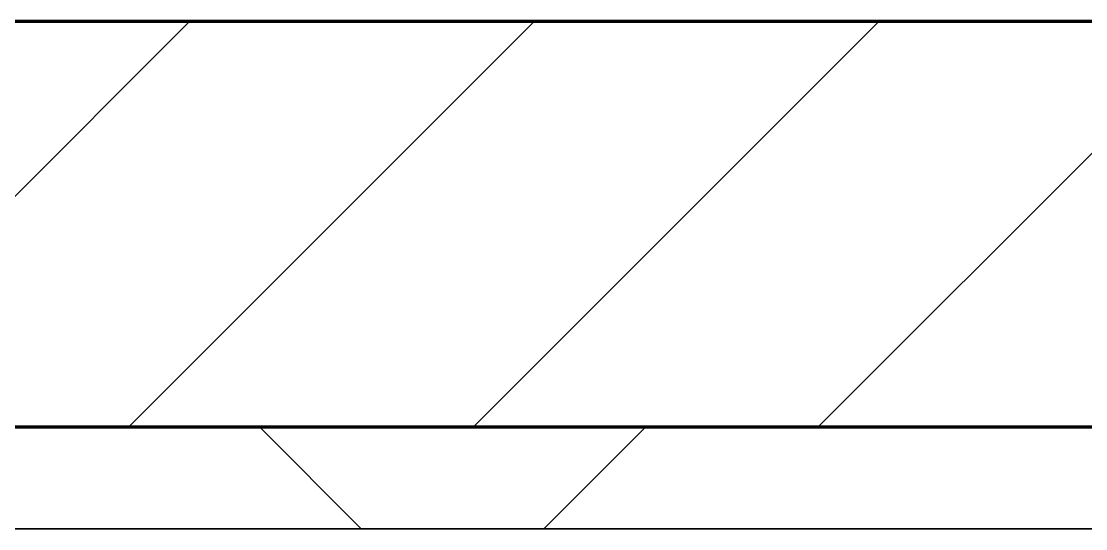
# Model space of a CAD drawing. Header units: millimetres. Extents: x -794326 to -715748, y -17796 to 22353.
# Drawn here: x -777676 to -777152, y 7894 to 8144 of the extents above; entities that cross this region are included whole.
import ezdxf

# ---------------------------------------------------------------- set-up
doc = ezdxf.new("R2010")
doc.units = ezdxf.units.MM
for name, color, linetype, lineweight in [('A-GLAZ-CURT', 2, 'Continuous', 9), ('A-WALL', 5, 'Continuous', 35), ('A-WALL-FNSH', 2, 'Continuous', 35), ('A-WALL-PATT', 1, 'Continuous', 35)]:
    doc.layers.add(name, color=color, linetype=linetype, lineweight=lineweight)

# ---------------------------------------------------------------- blocks, each defined once
blk = doc.blocks.new('PPLS-PP19_Custom Tile Pattern - Custom Tile Pattern-V65-4282-01 ENLARGED LOWER PLATFORM LEVEL - REFLECTED CEILING PLAN - SHEET 3')
at = {"layer": 'A-GLAZ-CURT'}
for p, q in [((-300, 0), (300, 0)), ((300, 0), (-300, 0)), ((195.99, 0), (213.31, 0)), ((213.31, 0), (195.99, 0)), ((230.06, 0), (300, 0)), ((-300, -50), (300, -50)), ((300, -50), (-300, -50))]:
    blk.add_line(p, q, dxfattribs=at)
for points, knots in [([(76.63, 0), (74.8, 0), (67.65, 0), (53.52, 0), (37, 0), (24.07, 0), (12.82, 0), (-2.9, 0), (-20.62, 0), (-32.81, 0), (-44.85, 0), (-51.43, 0), (-51.79, 0)], [-3095.572228, -3095.572228, -3095.572228, -3095.572228, -2950.589685, -2634.532728, -2313.748533, -2106.613311, -1925.670641, -1617.263037, -1290.787923, -1039.307308, -819.71621, -644.910881, -644.910881, -644.910881, -644.910881]), ([(-30.52, 0), (-27.11, 0), (-17.83, 0), (5.99, 0), (22.06, 0), (37.44, 0), (45.92, 0), (57.76, 0), (64.47, 0), (72.74, 0), (75.22, 0), (76.03, 0), (76.21, 0)], [-2323.618664, -2323.618664, -2323.618664, -2323.618664, -2142.497158, -1716.209403, -1206.526904, -1089.329421, -901.315459, -753.071572, -495.328968, -421.953223, -334.951786, -290.452333, -290.452333, -290.452333, -290.452333]), ([(103.09, 0), (101.08, 0), (86.31, 0), (63.34, 0), (35.84, 0), (12, 0), (3.08, 0), (-1.67, 0), (-2.25, 0)], [-375.435014, -375.435014, -375.435014, -375.435014, -369.147452, -330.153101, -307.516438, -285.83788, -246.234814, -234.646884, -234.646884, -234.646884, -234.646884]), ([(114.39, 0), (114.2, 0), (112.08, 0), (105.42, 0), (92.38, 0), (85.59, 0), (74.4, 0), (62.26, 0), (51.85, 0), (43.81, 0), (29.53, 0), (20.67, 0), (18.85, 0), (18.16, 0)], [-8148.58938, -8148.58938, -8148.58938, -8148.58938, -8105.191388, -7723.759874, -7531.75727, -7135.649961, -6924.452779, -6738.82075, -6548.303034, -6314.283804, -6135.05769, -5972.647715, -5832.674503, -5832.674503, -5832.674503, -5832.674503]), ([(29.64, 0), (29.72, 0), (31.28, 0), (38.07, 0), (53.39, 0), (71.67, 0), (84.83, 0), (86.01, 0), (92.51, 0), (94.33, 0)], [-4897.686376, -4897.686376, -4897.686376, -4897.686376, -4887.603822, -4705.298446, -4353.683244, -3960.84581, -3759.045785, -3336.541051, -2783.776468, -2783.776468, -2783.776468, -2783.776468]), ([(29.66, 0), (30.66, 0), (34.87, 0), (48.37, 0), (70.4, 0), (88.31, 0), (97.58, 0)], [-142.882365, -142.882365, -142.882365, -142.882365, -135.792042, -118.513713, -97.899267, -68.423613, -68.423613, -68.423613, -68.423613]), ([(29.69, 0), (33.7, 0), (51.62, 0), (74.81, 0), (93.34, 0), (97.57, 0)], [-403.1099, -403.1099, -403.1099, -403.1099, -390.253598, -346.313304, -333.254734, -333.254734, -333.254734, -333.254734]), ([(29.77, 0), (36.05, 0), (51.59, 0), (70.92, 0), (82.12, 0), (83.66, 0)], [-4901.322694, -4901.322694, -4901.322694, -4901.322694, -4573.028122, -4094.177415, -3869.465285, -3869.465285, -3869.465285, -3869.465285]), ([(70.61, 0), (66.16, 0), (55.8, 0), (41.56, 0), (34.48, 0), (30.82, 0)], [-4647.237329, -4647.237329, -4647.237329, -4647.237329, -4326.416877, -4098.545751, -3872.697774, -3872.697774, -3872.697774, -3872.697774]), ([(136.44, 0), (121.66, 0), (86.93, 0), (51.16, 0), (31.18, 0)], [-106.750556, -106.750556, -106.750556, -106.750556, -59.610984, 0, 0, 0, 0]), ([(168.37, 0), (167.68, 0), (162.47, 0), (147.02, 0), (109.77, 0), (76.86, 0), (57.82, 0), (46.51, 0), (41.18, 0), (36.02, 0), (35.54, 0), (35.54, 0)], [-543.375029, -543.375029, -543.375029, -543.375029, -530.793311, -458.593899, -401.860199, -357.622665, -341.267687, -334.000314, -326.15566, -319.318397, -317.489778, -317.489778, -317.489778, -317.489778]), ([(36.29, 0), (37.77, 0), (48.82, 0), (64.79, 0), (83.02, 0), (94.41, 0), (96.49, 0)], [-314.598523, -314.598523, -314.598523, -314.598523, -305.899624, -287.17622, -249.500363, -240.79965, -240.79965, -240.79965, -240.79965]), ([(76.22, 0), (75.58, 0), (73.64, 0), (71.05, 0), (70.61, 0)], [-193.634889, -193.634889, -193.634889, -193.634889, -31.537676, 0, 0, 0, 0]), ([(94.4, 0), (94.4, 0), (94.6, 0), (95.82, 0), (96.7, 0)], [-2348.345796, -2348.345796, -2348.345796, -2348.345796, -2310.419338, -2253.533331, -2253.533331, -2253.533331, -2253.533331]), ([(97.47, 0), (97.53, 0), (100.64, 0), (108.97, 0), (120.79, 0), (139.94, 0), (163.31, 0), (185.23, 0), (193.62, 0), (194.69, 0), (194.79, 0)], [-2237.634301, -2237.634301, -2237.634301, -2237.634301, -2233.599744, -2052.234781, -1843.028543, -1530.39897, -1095.004608, -529.74427, -295.064701, -265.121568, -265.121568, -265.121568, -265.121568]), ([(97.6, 0), (108.08, 0), (125.29, 0), (132.42, 0), (134.6, 0)], [-239.23856, -239.23856, -239.23856, -239.23856, -194.761443, -152.241002, -152.241002, -152.241002, -152.241002]), ([(97.61, 0), (111.16, 0), (124.77, 0), (138.28, 0), (138.53, 0)], [-333.215778, -333.215778, -333.215778, -333.215778, -291.370682, -290.5735, -290.5735, -290.5735, -290.5735]), ([(98.07, 0), (99.37, 0), (108.21, 0), (116.36, 0), (128.63, 0), (128.95, 0)], [-67.897822, -67.897822, -67.897822, -67.897822, -63.759246, -39.050993, -35.895543, -35.895543, -35.895543, -35.895543]), ([(129.02, 0), (129.02, 0), (124.41, 0), (122.35, 0), (114.96, 0), (108.04, 0), (103.09, 0)], [-35.386604, -35.386604, -35.386604, -35.386604, -31.430235, -22.807238, -15.488593, 0, 0, 0, 0]), ([(157.9, 0), (156.77, 0), (151.67, 0), (143.29, 0), (134.04, 0), (126.24, 0), (118.6, 0), (114.23, 0), (111.98, 0), (105.66, 0), (105.23, 0), (105.23, 0)], [-10292.955006, -10292.955006, -10292.955006, -10292.955006, -10098.273015, -9847.788484, -9677.714971, -9567.007022, -9453.21225, -9220.200448, -9012.77275, -8966.157302, -8929.495943, -8929.495943, -8929.495943, -8929.495943]), ([(105.26, 0), (105.52, 0), (111.01, 0), (112.65, 0), (113.59, 0)], [-8920.561005, -8920.561005, -8920.561005, -8920.561005, -8814.835624, -8577.462505, -8577.462505, -8577.462505, -8577.462505]), ([(128.58, 0), (128.8, 0), (130.16, 0), (139.26, 0), (152.67, 0), (161.24, 0), (162.19, 0), (162.75, 0)], [-633.326174, -633.326174, -633.326174, -633.326174, -627.736123, -618.981161, -602.094757, -592.980799, -581.414464, -581.414464, -581.414464, -581.414464]), ([(137.1, 0), (136, 0), (133.64, 0), (129.87, 0), (129.11, 0)], [-670.405967, -670.405967, -670.405967, -670.405967, -651.020627, -640.742133, -640.742133, -640.742133, -640.742133]), ([(193.8, 0), (193.33, 0), (190.11, 0), (183.13, 0), (171, 0), (161.95, 0), (161.28, 0), (158.35, 0), (157.85, 0), (157.77, 0)], [-11665.349007, -11665.349007, -11665.349007, -11665.349007, -11565.880756, -11105.624034, -10839.086983, -10768.332124, -10666.779182, -10580.760289, -10550.278881, -10550.278881, -10550.278881, -10550.278881]), ([(300, 0), (286.53, 0), (254.22, 0), (207.11, 0), (177.41, 0), (159.34, 0), (158.33, 0), (158.3, 0)], [-285.253232, -285.253232, -285.253232, -285.253232, -244.693688, -187.987675, -143.776725, -129.632772, -123.352749, -123.352749, -123.352749, -123.352749]), ([(159.07, 0), (159.13, 0), (160.84, 0), (165.21, 0), (174.15, 0), (185.98, 0), (208.82, 0), (219.42, 0), (230.06, 0)], [-115.643202, -115.643202, -115.643202, -115.643202, -114.681583, -87.660824, -65.295536, -41.623857, -24.459831, 0, 0, 0, 0]), ([(162.75, 0), (165.4, 0), (170.91, 0), (172.61, 0), (172.61, 0)], [-111.264224, -111.264224, -111.264224, -111.264224, -56.742688, -19.085662, -19.085662, -19.085662, -19.085662]), ([(247.1, 0), (246.76, 0), (245.04, 0), (238.34, 0), (226.56, 0), (221.1, 0), (200.27, 0), (182.99, 0), (174.27, 0), (169.67, 0), (168.99, 0)], [-9649.085549, -9649.085549, -9649.085549, -9649.085549, -9581.591397, -9406.094246, -9221.510254, -9016.44624, -8717.832359, -8253.978395, -8152.463617, -8069.855175, -8069.855175, -8069.855175, -8069.855175]), ([(215.22, 0), (214.62, 0), (210.55, 0), (203.98, 0), (187.54, 0), (175.3, 0), (169.49, 0)], [-203.825446, -203.825446, -203.825446, -203.825446, -198.527383, -184.406837, -162.427601, -142.916156, -142.916156, -142.916156, -142.916156]), ([(171.51, 0), (176.48, 0), (193.23, 0), (201.73, 0), (208.81, 0), (213.9, 0), (241.96, 0), (266.73, 0), (281.71, 0), (291.71, 0), (296.52, 0), (297.86, 0), (298.09, 0)], [-7971.819559, -7971.819559, -7971.819559, -7971.819559, -7784.112253, -7606.717214, -7289.299508, -7042.621073, -6582.165592, -6068.460911, -5766.029927, -5566.724884, -5280.360606, -5199.253518, -5199.253518, -5199.253518, -5199.253518]), ([(172.07, 0), (177.66, 0), (187.87, 0), (201.08, 0), (207.47, 0), (213.96, 0), (215.11, 0)], [-255.364076, -255.364076, -255.364076, -255.364076, -237.955587, -223.92608, -215.862851, -208.75215, -208.75215, -208.75215, -208.75215]), ([(233.32, 0), (230.99, 0), (224.56, 0), (219.94, 0), (219.02, 0)], [-11318.737698, -11318.737698, -11318.737698, -11318.737698, -11162.864862, -10856.732305, -10856.732305, -10856.732305, -10856.732305]), ([(219.9, 0), (220.86, 0), (227.84, 0), (242.06, 0), (246.54, 0), (246.96, 0)], [-10670.940496, -10670.940496, -10670.940496, -10670.940496, -10511.382485, -9925.173265, -9834.877357, -9834.877357, -9834.877357, -9834.877357]), ([(300, 0), (288.22, 0), (265.04, 0), (242.19, 0), (233.43, 0)], [-12528.858583, -12528.858583, -12528.858583, -12528.858583, -11905.454923, -11321.211827, -11321.211827, -11321.211827, -11321.211827]), ([(284.76, 0), (284.76, 0), (285.09, 0), (287.47, 0), (293.59, 0), (297.76, 0), (300, 0)], [-4110.630118, -4110.630118, -4110.630118, -4110.630118, -4053.389046, -3959.664717, -3862.421465, -3746.95702, -3746.95702, -3746.95702, -3746.95702]), ([(297.38, 0), (295.84, 0), (291.62, 0), (285.38, 0), (284.87, 0)], [-4803.172655, -4803.172655, -4803.172655, -4803.172655, -4358.271401, -4143.037883, -4143.037883, -4143.037883, -4143.037883])]:
    blk.add_open_spline(points, degree=3, knots=knots, dxfattribs=at)
for points in [[(80.35, 0), (79.57, 0), (78.27, 0), (76.63, 0)], [(84.06, 0), (83.48, 0), (82.41, 0), (81.72, 0)], [(168.74, 0), (168.74, 0), (169.81, 0), (171.51, 0)], [(195.11, 0), (194.91, 0), (194.44, 0), (193.8, 0)]]:
    blk.add_open_spline(points, degree=3, dxfattribs=at)
blk = doc.blocks.new('PPLS-PP19_Custom Tile Pattern - Custom Tile Pattern-V66-4282-01 ENLARGED LOWER PLATFORM LEVEL - REFLECTED CEILING PLAN - SHEET 3')
at = {"layer": 'A-GLAZ-CURT'}
for p, q in [((-300, 0), (300, 0)), ((300, 0), (-300, 0)), ((-293.07, 0), (-275.75, 0)), ((-275.75, 0), (-293.07, 0)), ((-222.32, 0), (-205, 0)), ((-205, 0), (-222.32, 0)), ((-300, -50), (300, -50)), ((300, -50), (-300, -50))]:
    blk.add_line(p, q, dxfattribs=at)
at = {"layer": 'A-GLAZ-CURT', "flags": 128}
for points in [[(-300, 0), (-291.56, 0), (-283.3, 0), (-275.2, 0), (-267.26, 0), (-259.45, 0), (-251.77, 0), (-244.2, 0), (-236.74, 0), (-229.36, 0), (-222.06, 0), (-214.83, 0), (-207.71, 0), (-200.76, 0), (-194.02, 0), (-187.54, 0), (-181.38, 0), (-175.58, 0), (-170.25, 0), (-165.64, 0), (-162.93, 0)], [(-125.17, 0), (-128.55, 0), (-134.16, 0), (-140.03, 0), (-145.5, 0), (-150.63, 0), (-155.53, 0), (-160.27, 0), (-164.95, 0), (-169.65, 0), (-174.47, 0), (-179.49, 0), (-184.81, 0), (-190.44, 0), (-196.37, 0), (-202.58, 0), (-209.04, 0), (-215.73, 0), (-222.63, 0), (-229.72, 0), (-236.97, 0), (-244.39, 0), (-251.96, 0), (-259.67, 0), (-267.51, 0), (-275.48, 0), (-283.55, 0), (-291.73, 0), (-300, 0)], [(-162.01, 0), (-159.53, 0), (-157.46, 0), (-154.52, 0), (-149.42, 0), (-141.84, 0), (-132.81, 0), (-126.08, 0)]]:
    blk.add_lwpolyline(points, dxfattribs=at)
at = {"layer": 'A-GLAZ-CURT'}
for points, knots in [([(-300, 0), (-284.65, 0), (-260.38, 0), (-238.78, 0), (-230.92, 0)], [-5323.127839, -5323.127839, -5323.127839, -5323.127839, -4502.809032, -3999.478293, -3999.478293, -3999.478293, -3999.478293]), ([(-163.62, 0), (-179.19, 0), (-215.5, 0), (-262.56, 0), (-294.48, 0), (-300, 0)], [-16345.600353, -16345.600353, -16345.600353, -16345.600353, -15131.813646, -13729.592194, -13439.944408, -13439.944408, -13439.944408, -13439.944408]), ([(-137.88, 0), (-140.56, 0), (-147.66, 0), (-147.69, 0), (-158.72, 0), (-174.02, 0), (-185.59, 0), (-209.77, 0), (-232.01, 0), (-255.22, 0), (-262.59, 0), (-264.9, 0), (-265.4, 0)], [-3187.727384, -3187.727384, -3187.727384, -3187.727384, -2919.378265, -2477.344047, -2237.412286, -2029.680487, -1755.085331, -1400.429864, -858.079193, -543.655514, -208.940337, 0, 0, 0, 0]), ([(-258.6, 0), (-257.91, 0), (-254.26, 0), (-244.34, 0), (-235.6, 0), (-231.44, 0)], [-5722.54675, -5722.54675, -5722.54675, -5722.54675, -5657.471696, -5413.335975, -5184.857794, -5184.857794, -5184.857794, -5184.857794]), ([(-233.49, 0), (-233.44, 0), (-232.79, 0), (-232.09, 0), (-230.99, 0)], [-455.274641, -455.274641, -455.274641, -455.274641, -440.605512, -250.074769, -250.074769, -250.074769, -250.074769]), ([(-163.05, 0), (-168.17, 0), (-179.31, 0), (-199.46, 0), (-216.65, 0), (-228.64, 0), (-230.76, 0), (-231.12, 0)], [-2039.773941, -2039.773941, -2039.773941, -2039.773941, -1763.376603, -1422.553702, -978.033455, -846.069444, -815.161284, -815.161284, -815.161284, -815.161284]), ([(-230.92, 0), (-228.05, 0), (-221.89, 0), (-213.1, 0), (-200.2, 0), (-185.8, 0), (-173.72, 0), (-164.38, 0), (-163.35, 0)], [-5175.400271, -5175.400271, -5175.400271, -5175.400271, -5017.494783, -4832.723979, -4666.091899, -4349.945572, -4000.813434, -3955.854465, -3955.854465, -3955.854465, -3955.854465]), ([(-230.58, 0), (-210.41, 0), (-168.97, 0), (-129.95, 0), (-110.8, 0), (-99.5, 0), (-91.46, 0)], [-3992.345879, -3992.345879, -3992.345879, -3992.345879, -2700.551212, -1002.059161, -460.363443, 0, 0, 0, 0]), ([(-230.58, 0), (-229.89, 0), (-228.11, 0), (-225.3, 0), (-223.63, 0)], [-227.637321, -227.637321, -227.637321, -227.637321, -119.536984, 0, 0, 0, 0]), ([(-223.63, 0), (-219.39, 0), (-206.17, 0), (-188.58, 0), (-172.91, 0), (-165.54, 0), (-163.36, 0)], [-5463.295695, -5463.295695, -5463.295695, -5463.295695, -5161.076232, -4739.070012, -4465.409639, -4350.402127, -4350.402127, -4350.402127, -4350.402127]), ([(-163.05, 0), (-159.35, 0), (-149.87, 0), (-136.84, 0), (-127.33, 0), (-124.19, 0), (-123.43, 0), (-123.28, 0)], [-4344.810875, -4344.810875, -4344.810875, -4344.810875, -4149.119819, -3839.893365, -3647.167523, -3488.92562, -3439.852845, -3439.852845, -3439.852845, -3439.852845]), ([(-95.16, 0), (-106.59, 0), (-127.99, 0), (-153.12, 0), (-163.04, 0)], [-18434.428662, -18434.428662, -18434.428662, -18434.428662, -17136.203329, -16360.735346, -16360.735346, -16360.735346, -16360.735346]), ([(-133.82, 0), (-135.51, 0), (-137.8, 0), (-149.31, 0), (-156.48, 0), (-161.34, 0), (-162.55, 0)], [-2731.647847, -2731.647847, -2731.647847, -2731.647847, -2418.507304, -2308.929706, -2113.765672, -2048.735886, -2048.735886, -2048.735886, -2048.735886]), ([(-152.35, 0), (-151.03, 0), (-147.71, 0), (-143.57, 0), (-138.62, 0)], [-3494.978217, -3494.978217, -3494.978217, -3494.978217, -3371.022232, -3227.460399, -3227.460399, -3227.460399, -3227.460399]), ([(-118.78, 0), (-121.86, 0), (-126.28, 0), (-136.96, 0), (-147.46, 0), (-150.03, 0), (-150.57, 0)], [-5938.474035, -5938.474035, -5938.474035, -5938.474035, -5700.061948, -5508.838257, -5298.784692, -5196.16478, -5196.16478, -5196.16478, -5196.16478]), ([(-150.34, 0), (-150.07, 0), (-147.75, 0), (-142.6, 0), (-127.26, 0), (-107.3, 0), (-90.42, 0), (-75.26, 0), (-68.41, 0), (-65.12, 0), (-63.63, 0)], [-4948.728362, -4948.728362, -4948.728362, -4948.728362, -4883.323924, -4440.880425, -4054.690705, -3793.097032, -3402.597032, -3144.956779, -3050.982048, -2969.237017, -2969.237017, -2969.237017, -2969.237017]), ([(-27.13, 0), (-28.32, 0), (-36.45, 0), (-53.55, 0), (-78.2, 0), (-110.94, 0), (-130.52, 0), (-147.74, 0), (-149.07, 0)], [-8699.12461, -8699.12461, -8699.12461, -8699.12461, -8532.293389, -8073.216054, -7508.296369, -7004.680444, -6449.282163, -6277.220794, -6277.220794, -6277.220794, -6277.220794]), ([(-148.23, 0), (-146.94, 0), (-140.15, 0), (-137.28, 0), (-133.93, 0), (-128.78, 0), (-126.5, 0)], [-6162.058746, -6162.058746, -6162.058746, -6162.058746, -6017.569127, -5560.701257, -5364.112219, -5231.017328, -5231.017328, -5231.017328, -5231.017328]), ([(-86.16, 0), (-91.37, 0), (-104.13, 0), (-122.65, 0), (-139.03, 0), (-146.11, 0), (-146.95, 0)], [-1681.3698, -1681.3698, -1681.3698, -1681.3698, -1374.161226, -945.742622, -741.901385, -489.130243, -489.130243, -489.130243, -489.130243]), ([(-146.69, 0), (-146.59, 0), (-145.49, 0), (-135.69, 0), (-128.29, 0), (-125.15, 0)], [-420.34245, -420.34245, -420.34245, -420.34245, -406.956646, -290.263673, 0, 0, 0, 0]), ([(-127.41, 0), (-131.63, 0), (-133.16, 0), (-134.09, 0), (-134.15, 0)], [-8540.990293, -8540.990293, -8540.990293, -8540.990293, -8266.114998, -8246.473386, -8246.473386, -8246.473386, -8246.473386]), ([(-134.15, 0), (-133.32, 0), (-130.31, 0), (-117.33, 0), (-92.04, 0), (-74.02, 0), (-62.74, 0), (-60.36, 0), (-59.97, 0)], [-7657.439573, -7657.439573, -7657.439573, -7657.439573, -7293.749979, -6839.55839, -6236.997189, -5713.340575, -5140.470607, -5006.787413, -5006.787413, -5006.787413, -5006.787413]), ([(-120.13, 0), (-120.14, 0), (-120.24, 0), (-121.3, 0), (-129.25, 0), (-133.82, 0)], [-2933.992132, -2933.992132, -2933.992132, -2933.992132, -2920.575025, -2840.280255, -2731.647847, -2731.647847, -2731.647847, -2731.647847]), ([(-113.43, 0), (-113.44, 0), (-113.96, 0), (-119.73, 0), (-125.43, 0), (-127.03, 0), (-127.41, 0)], [-328.499627, -328.499627, -328.499627, -328.499627, -282.672656, -98.539552, -24.539552, 0, 0, 0, 0]), ([(-126.5, 0), (-122.44, 0), (-108.71, 0), (-86.68, 0), (-63.44, 0), (-54.4, 0), (-48.53, 0), (-36.45, 0), (-30.02, 0), (-27.27, 0)], [-5231.017328, -5231.017328, -5231.017328, -5231.017328, -4994.692869, -4542.524482, -4008.285538, -3689.699207, -3546.54457, -3315.260113, -3127.853018, -3127.853018, -3127.853018, -3127.853018]), ([(-125.15, 0), (-124.93, 0), (-121.96, 0), (-113.01, 0), (-102.67, 0), (-97.63, 0), (-95.78, 0)], [-3362.7396, -3362.7396, -3362.7396, -3362.7396, -3342.215224, -3074.362186, -2902.289527, -2802.283, -2802.283, -2802.283, -2802.283]), ([(-122.08, 0), (-122.01, 0), (-121.69, 0), (-121.2, 0), (-120.88, 0)], [-3136.336417, -3136.336417, -3136.336417, -3136.336417, -3110.304437, -3035.164275, -3035.164275, -3035.164275, -3035.164275]), ([(-36.33, 0), (-36.43, 0), (-37.27, 0), (-45.02, 0), (-46.13, 0), (-60.59, 0), (-81.23, 0), (-99.51, 0), (-114.02, 0), (-117.28, 0), (-118.78, 0)], [-1855.773136, -1855.773136, -1855.773136, -1855.773136, -1810.870157, -1672.078046, -1405.135169, -1060.00838, -740.068933, -229.489605, -116.330425, 0, 0, 0, 0]), ([(-117.74, 0), (-117.19, 0), (-114.78, 0), (-113.43, 0), (-113.43, 0)], [-821.249067, -821.249067, -821.249067, -821.249067, -394.672656, -330.879064, -330.879064, -330.879064, -330.879064]), ([(-36.62, 0), (-36.62, 0), (-40.35, 0), (-44.32, 0), (-58.97, 0), (-85.2, 0), (-107.61, 0), (-116.56, 0), (-117.56, 0)], [-4069.478503, -4069.478503, -4069.478503, -4069.478503, -3858.647035, -3538.256648, -2842.901703, -2193.204658, -1433.981041, -985.49888, -985.49888, -985.49888, -985.49888]), ([(-115.82, 0), (-114.96, 0), (-110.41, 0), (-96.78, 0), (-71.33, 0), (-48.38, 0), (-30.8, 0), (-27.54, 0)], [-5724.064692, -5724.064692, -5724.064692, -5724.064692, -5430.283136, -5103.229623, -4799.173296, -4065.652676, -3897.235535, -3897.235535, -3897.235535, -3897.235535]), ([(9.32, 0), (9.08, 0), (7.65, 0), (2.57, 0), (-12.23, 0), (-25.64, 0), (-40, 0), (-56.24, 0), (-75.59, 0), (-94, 0), (-112.01, 0), (-114.94, 0), (-115.63, 0)], [-2922.926651, -2922.926651, -2922.926651, -2922.926651, -2882.788014, -2720.818881, -2518.50168, -2125.455881, -1792.521578, -1466.981642, -1208.454564, -789.402658, -501.969187, -243.577221, -243.577221, -243.577221, -243.577221]), ([(-95.17, 0), (-91.72, 0), (-83.01, 0), (-71.67, 0), (-65.93, 0), (-65.07, 0)], [-2791.406874, -2791.406874, -2791.406874, -2791.406874, -2605.247022, -2322.099534, -2241.8264, -2241.8264, -2241.8264, -2241.8264]), ([(-72.93, 0), (-75.51, 0), (-82.19, 0), (-90.07, 0), (-94.06, 0)], [-19442.345229, -19442.345229, -19442.345229, -19442.345229, -18935.241197, -18476.414712, -18476.414712, -18476.414712, -18476.414712]), ([(-91.46, 0), (-90.09, 0), (-84.7, 0), (-77.43, 0), (-72.73, 0), (-72.64, 0), (-72.64, 0)], [-19832.387487, -19832.387487, -19832.387487, -19832.387487, -19753.885894, -19541.04734, -19478.625389, -19471.062469, -19471.062469, -19471.062469, -19471.062469]), ([(-63.96, 0), (-64.13, 0), (-72.5, 0), (-80.63, 0), (-86.16, 0)], [-2171.769325, -2171.769325, -2171.769325, -2171.769325, -2007.031671, -1681.3698, -1681.3698, -1681.3698, -1681.3698]), ([(-29.03, 0), (-33.97, 0), (-43.74, 0), (-56.37, 0), (-71.66, 0), (-77.83, 0), (-82.66, 0), (-83.28, 0), (-83.28, 0)], [-2680.714891, -2680.714891, -2680.714891, -2680.714891, -2413.671296, -2161.752162, -2006.592567, -1646.621388, -1424.436217, -1393.971743, -1393.971743, -1393.971743, -1393.971743]), ([(-83.28, 0), (-83.28, 0), (-82.91, 0), (-76.14, 0), (-62.97, 0), (-48.14, 0), (-36.49, 0), (-33.57, 0), (-29.94, 0), (-28.57, 0)], [-1393.4169, -1393.4169, -1393.4169, -1393.4169, -1353.722004, -1274.333717, -1073.56893, -651.549973, -296.515819, -83.513472, 0, 0, 0, 0]), ([(-66.39, 0), (-66.39, 0), (-63.63, 0), (-53.63, 0), (-34.42, 0), (-29.82, 0), (-29.19, 0)], [-2493.31794, -2493.31794, -2493.31794, -2493.31794, -2315.303971, -1809.437387, -963.711516, -666.19313, -666.19313, -666.19313, -666.19313]), ([(31.18, 0), (25.97, 0), (11.99, 0), (-16.92, 0), (-47.42, 0), (-65.77, 0), (-66.37, 0), (-66.38, 0)], [-4496.803627, -4496.803627, -4496.803627, -4496.803627, -4222.080604, -3745.412743, -2981.410125, -2542.574734, -2498.224237, -2498.224237, -2498.224237, -2498.224237]), ([(-63.63, 0), (-61.49, 0), (-57.39, 0), (-54.49, 0), (-45.2, 0), (-40.79, 0), (-40.46, 0), (-40.44, 0)], [-2969.237017, -2969.237017, -2969.237017, -2969.237017, -2851.217951, -2734.127174, -2474.780881, -2410.990208, -2350.645972, -2350.645972, -2350.645972, -2350.645972]), ([(-58.83, 0), (-58.37, 0), (-57.29, 0), (-54.23, 0), (-46.33, 0), (-42.62, 0), (-41.76, 0)], [-4859.52896, -4859.52896, -4859.52896, -4859.52896, -4680.891996, -4469.85053, -4321.566175, -4270.495146, -4270.495146, -4270.495146, -4270.495146]), ([(-51.83, 0), (-51.83, 0), (-51.78, 0), (-47.4, 0), (-46.01, 0), (-40.22, 0), (-36.78, 0)], [-632.814994, -632.814994, -632.814994, -632.814994, -627.965721, -508.377888, -260.442412, 0, 0, 0, 0]), ([(-27.73, 0), (-29.7, 0), (-35.23, 0), (-44.85, 0), (-51.43, 0), (-51.79, 0)], [-1160.839585, -1160.839585, -1160.839585, -1160.839585, -1039.307308, -819.71621, -644.910881, -644.910881, -644.910881, -644.910881]), ([(-41.76, 0), (-39.9, 0), (-37.72, 0), (-36.92, 0), (-36.77, 0)], [-4270.495146, -4270.495146, -4270.495146, -4270.495146, -4161.040818, -4106.245333, -4106.245333, -4106.245333, -4106.245333]), ([(-36.78, 0), (-32.43, 0), (-19.22, 0), (8.83, 0), (43.36, 0), (70.92, 0), (82.12, 0), (83.66, 0)], [-6191.144455, -6191.144455, -6191.144455, -6191.144455, -5862.463379, -5340.621928, -4573.028122, -4094.177415, -3869.465285, -3869.465285, -3869.465285, -3869.465285]), ([(-36.29, 0), (-36.29, 0), (-34.66, 0), (-29.34, 0), (-27.42, 0), (-26.99, 0)], [-9150.272121, -9150.272121, -9150.272121, -9150.272121, -9057.163041, -8919.836787, -8859.84406, -8859.84406, -8859.84406, -8859.84406]), ([(30.82, 0), (29.27, 0), (20.14, 0), (3.54, 0), (-16.58, 0), (-34.76, 0), (-36.04, 0)], [-10462.034656, -10462.034656, -10462.034656, -10462.034656, -10363.088938, -9884.23066, -9424.652049, -9182.880979, -9182.880979, -9182.880979, -9182.880979]), ([(-33.34, 0), (-33.34, 0), (-32.93, 0), (-31.16, 0), (-30.52, 0)], [-2415.024266, -2415.024266, -2415.024266, -2415.024266, -2357.633367, -2323.618664, -2323.618664, -2323.618664, -2323.618664]), ([(-27.67, 0), (-29.13, 0), (-31.19, 0), (-31.82, 0), (-32, 0)], [-2807.705886, -2807.705886, -2807.705886, -2807.705886, -2698.150104, -2614.070998, -2614.070998, -2614.070998, -2614.070998]), ([(-30.76, 0), (-30.73, 0), (-29.99, 0), (-23.47, 0), (-15.75, 0), (-15.19, 0)], [-54176.191683, -54176.191683, -54176.191683, -54176.191683, -54157.274271, -53749.15266, -53717.791567, -53717.791567, -53717.791567, -53717.791567]), ([(-30.52, 0), (-27.11, 0), (-17.83, 0), (5.99, 0), (22.06, 0), (37.44, 0), (45.92, 0), (57.76, 0), (64.47, 0), (72.74, 0), (75.22, 0), (76.03, 0), (76.21, 0)], [-2323.618664, -2323.618664, -2323.618664, -2323.618664, -2142.497158, -1716.209403, -1206.526904, -1089.329421, -901.315459, -753.071572, -495.328968, -421.953223, -334.951786, -290.452333, -290.452333, -290.452333, -290.452333]), ([(8.33, 0), (8.19, 0), (7.18, 0), (0.32, 0), (-13.89, 0), (-24.92, 0), (-29.03, 0)], [-3574.286521, -3574.286521, -3574.286521, -3574.286521, -3526.962355, -3285.499107, -2903.012179, -2680.714891, -2680.714891, -2680.714891, -2680.714891]), ([(-28.98, 0), (-28.66, 0), (-27.39, 0), (-24.45, 0), (-22.56, 0)], [-166.548282, -166.548282, -166.548282, -166.548282, -102.06493, 0, 0, 0, 0]), ([(-28.57, 0), (-26.93, 0), (-20.29, 0), (-11.45, 0), (2.08, 0), (13.15, 0), (21.24, 0), (24.62, 0), (24.72, 0), (24.72, 0)], [-5361.429781, -5361.429781, -5361.429781, -5361.429781, -5261.36855, -5050.479954, -4785.90057, -4596.498881, -4445.288762, -4384.376941, -4376.041937, -4376.041937, -4376.041937, -4376.041937]), ([(-13, 0), (-14.35, 0), (-17.68, 0), (-24.56, 0), (-27.21, 0), (-27.34, 0)], [-55207.591944, -55207.591944, -55207.591944, -55207.591944, -54789.006179, -54461.685999, -54445.882219, -54445.882219, -54445.882219, -54445.882219]), ([(40.22, 0), (35.23, 0), (24.1, 0), (2.64, 0), (-15.59, 0), (-24.89, 0), (-27.34, 0)], [-4066.332663, -4066.332663, -4066.332663, -4066.332663, -3766.694881, -3333.063701, -2994.501669, -2815.863824, -2815.863824, -2815.863824, -2815.863824]), ([(76.63, 0), (74.8, 0), (67.65, 0), (53.52, 0), (37, 0), (24.07, 0), (12.82, 0), (-2.9, 0), (-18.01, 0), (-25.33, 0), (-27.3, 0)], [-3095.572228, -3095.572228, -3095.572228, -3095.572228, -2950.589685, -2634.532728, -2313.748533, -2106.613311, -1925.670641, -1617.263037, -1290.787923, -1169.544024, -1169.544024, -1169.544024, -1169.544024]), ([(-27.29, 0), (-21.43, 0), (-9.84, 0), (4.23, 0), (9.64, 0), (10.14, 0), (10.18, 0)], [-3892.890586, -3892.890586, -3892.890586, -3892.890586, -3589.737505, -3285.047089, -3066.359526, -3044.715262, -3044.715262, -3044.715262, -3044.715262]), ([(-26.65, 0), (-23.01, 0), (-13.67, 0), (8.61, 0), (15.02, 0), (22.91, 0), (31, 0), (36.29, 0), (39.94, 0), (40.43, 0)], [-3113.700791, -3113.700791, -3113.700791, -3113.700791, -2864.387349, -2439.246196, -2084.094819, -1956.422387, -1818.904206, -1645.594513, -1619.124411, -1619.124411, -1619.124411, -1619.124411]), ([(-22.56, 0), (-20.27, 0), (-17.03, 0), (-11.36, 0), (-7.66, 0), (-6.6, 0), (-6.44, 0)], [-56468.192263, -56468.192263, -56468.192263, -56468.192263, -56344.022017, -56303.229861, -56166.290093, -56124.392176, -56124.392176, -56124.392176, -56124.392176]), ([(-15.19, 0), (-13.07, 0), (7.48, 0), (42.82, 0), (88.72, 0), (120.63, 0), (138.28, 0), (138.53, 0)], [-461.142613, -461.142613, -461.142613, -461.142613, -429.606584, -390.253598, -346.313304, -291.370682, -290.5735, -290.5735, -290.5735, -290.5735]), ([(-6.54, 0), (-6.73, 0), (-7.2, 0), (-7.6, 0), (-7.79, 0)], [-56009.792147, -56009.792147, -56009.792147, -56009.792147, -55949.290093, -55895.192118, -55895.192118, -55895.192118, -55895.192118])]:
    blk.add_open_spline(points, degree=3, knots=knots, dxfattribs=at)
for points in [[(-231.73, 0), (-232.92, 0), (-233.62, 0), (-234, 0)], [(-163.03, 0), (-160.51, 0), (-158.24, 0), (-157.22, 0)], [(-39.84, 0), (-39.08, 0), (-38.11, 0), (-37.36, 0)], [(-28.23, 0), (-29.05, 0), (-29.75, 0), (-30.21, 0)]]:
    blk.add_open_spline(points, degree=3, dxfattribs=at)

msp = doc.modelspace()

# ---------------------------------------------------------------- hatches: boundary and pattern name
at = {"layer": 'A-WALL-PATT', "lineweight": 9}
h = msp.add_hatch(dxfattribs=at)
h.set_pattern_fill('FP_2', color=256, style=0, pattern_type=2)
h.set_pattern_definition([(45, (0, 0), (-84.852814, 84.852814), [])])
h.paths.add_polyline_path([(-767597.37, 7944.02), (-767597.37, 8144.02), (-783082.37, 8144.02), (-783082.37, 7944.02), (-780382.37, 7944.02), (-780382.37, 7994.02), (-779182.37, 7994.02), (-779182.37, 7944.02), (-767847.32, 7944.02)])
h = msp.add_hatch(dxfattribs=at)
h.set_pattern_fill('FP_3', color=256, style=0, pattern_type=2)
h.set_pattern_definition([(45, (0, 0), (-212.13203, 212.13203), []), (135, (0, 0), (-212.13203, -212.13203), [])])
h.paths.add_polyline_path([(-774897.32, 7894.02), (-774897.32, 7944.02), (-779182.37, 7944.02), (-779182.37, 7904.02), (-780238.41, 7904.02), (-780216.03, 7894.02), (-775279.41, 7894.02)])
h.paths.add_polyline_path([(-780357.37, 7894.02), (-780326.34, 7894.02), (-780348.72, 7904.02), (-780382.37, 7904.02), (-780382.37, 7944.02), (-783032.37, 7944.02), (-783032.37, 7894.02), (-780382.37, 7894.02)])

# ---------------------------------------------------------------- linework, layer by layer
at = {"layer": 'A-WALL', "color": 7, "lineweight": 70}
for p, q in [((-778542.37, 8144.02), (-767597.37, 8144.02)), ((-774897.32, 7944.02), (-779182.37, 7944.02))]:
    msp.add_line(p, q, dxfattribs=at)
at = {"layer": 'A-WALL-FNSH', "color": 250}
for p, q in [((-779182.37, 7944.02), (-774897.32, 7944.02)), ((-774897.32, 7894.02), (-779182.37, 7894.02))]:
    msp.add_line(p, q, dxfattribs=at)

# ---------------------------------------------------------------- block references
at = {"layer": 'A-GLAZ-CURT', "rotation": 180}
for name, p in [('PPLS-PP19_Custom Tile Pattern - Custom Tile Pattern-V66-4282-01 ENLARGED LOWER PLATFORM LEVEL - REFLECTED CEILING PLAN - SHEET 3', (-777682.37, 7894.02)), ('PPLS-PP19_Custom Tile Pattern - Custom Tile Pattern-V65-4282-01 ENLARGED LOWER PLATFORM LEVEL - REFLECTED CEILING PLAN - SHEET 3', (-777082.37, 7894.02))]:
    msp.add_blockref(name, p, dxfattribs=at)

doc.saveas('drawing.dxf')
